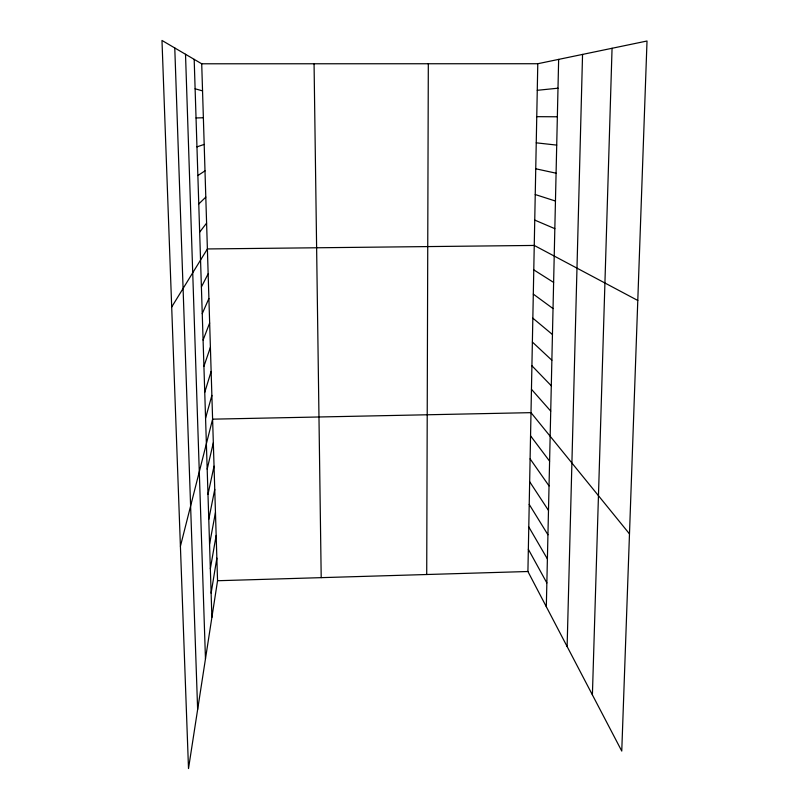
<?xml version="1.0" encoding="UTF-8"?>
<svg xmlns="http://www.w3.org/2000/svg" width="809" height="809" viewBox="0 0 809 809"><rect width="100%" height="100%" fill="white"/><g stroke="black" fill="none" stroke-linecap="round" stroke-linejoin="round"><path stroke-width="1.21" d="M426.717 574.511L428.315 63.749M527.913 571.508L537.783 63.729L647.018 41.006L621.757 751.065L527.913 571.508L217.55 580.731L188.507 768.55L161.982 40.45L201.714 63.79L537.783 63.729M546.318 606.72L558.645 59.391M567.119 646.522L582.551 54.415M592.4 694.88L612.059 48.277M211.119 593.139L216.863 558.149M210.34 568.727L216.165 535.406M209.561 544.133L215.457 512.501M208.773 519.338L214.749 489.425M207.984 494.339L214.041 466.176M207.185 469.149L213.323 442.756M180.407 546.318L212.605 419.163L530.997 412.651L629.483 533.889M205.567 418.152L211.877 395.399M204.748 392.335L211.139 371.442M203.919 366.315L210.401 347.314M203.089 340.083L209.652 323.003M202.25 313.639L208.904 298.511M201.401 286.962L208.146 273.826M171.69 307.016L207.387 248.95L534.253 245.44L637.785 300.473M199.661 232.143L206.598 223.132M198.771 203.969L205.799 197.103M197.871 175.543L205.001 170.861M196.961 146.874L204.181 144.417M537.257 90.305L557.998 88.201M196.041 117.962L203.372 117.75M536.751 116.668L557.35 116.779M536.246 142.829L556.713 145.104M535.74 168.778L556.086 173.197M195.111 88.788L202.543 90.881M535.234 194.534L555.459 201.047M534.739 220.088L554.832 228.664M533.778 269.862L553.619 282.422M533.303 294.102L553.032 308.573M532.838 318.17L552.446 334.511M532.373 342.045L551.869 360.248M531.907 365.759L551.293 385.782M531.452 389.291L550.727 411.103M530.552 435.839L549.594 461.16M530.107 458.855L549.038 485.896M529.662 481.719L548.492 510.439M529.217 504.401L547.946 534.789M528.783 526.932L547.4 558.958M528.348 549.301L546.854 582.935M174.774 47.964L197.639 709.493M185.514 54.274L205.466 658.87M201.714 63.79L217.55 580.731M194.18 59.36L211.887 617.358M314.064 63.769L321.203 577.646"/></g></svg>
